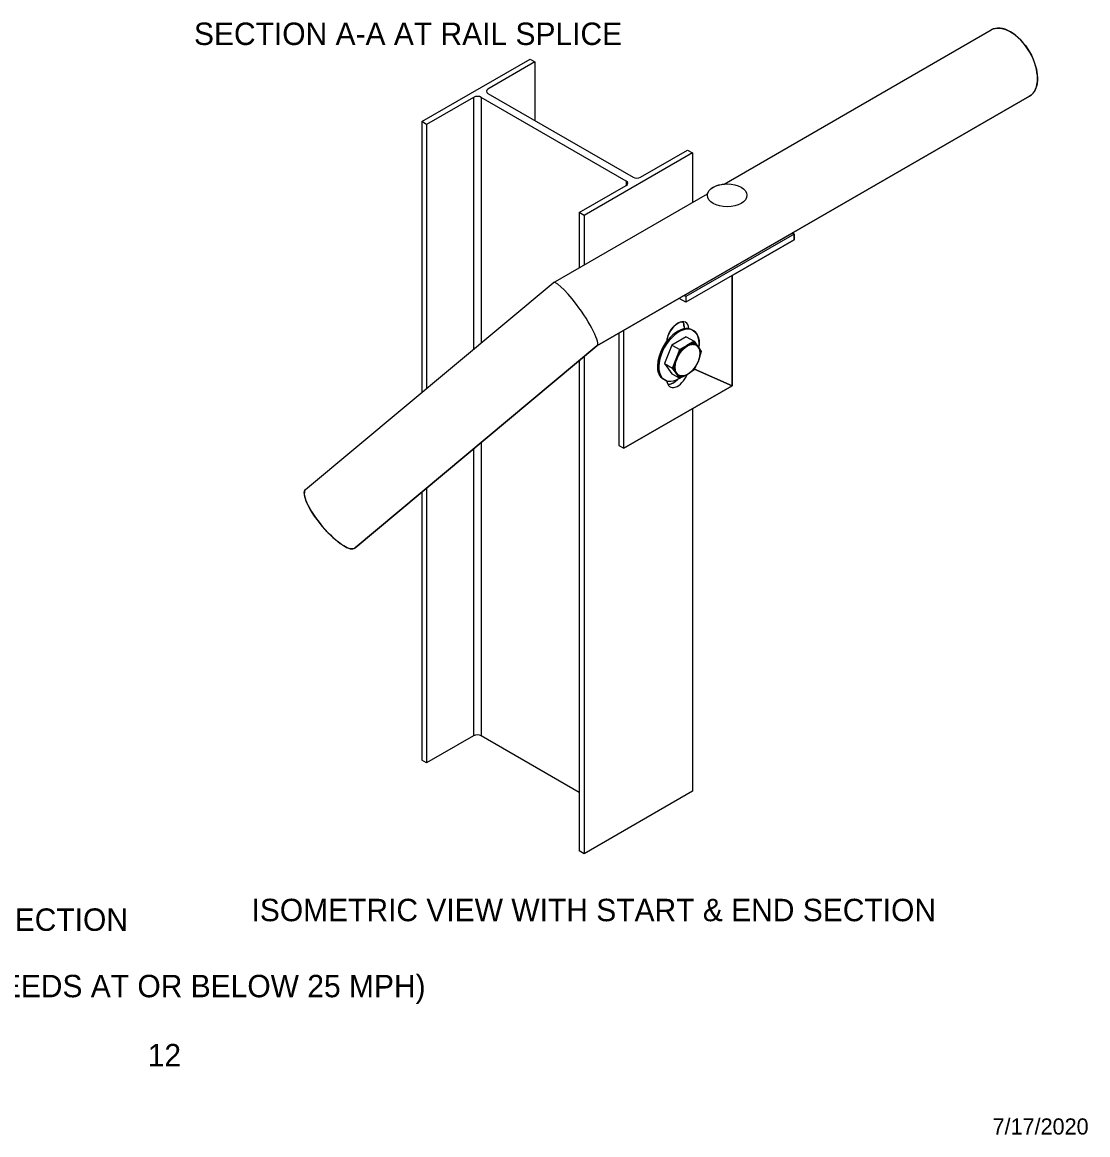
# Model space of a CAD drawing. Extents: x 1 to 16.7, y 0.2 to 9.9.
# Drawn here: x 10.51 to 16.45, y 0.23 to 6.43 of the extents above; entities that cross this region are included whole.
import ezdxf

# ---------------------------------------------------------------- set-up
doc = ezdxf.new("R2010")
doc.units = 0
for name, color, linetype in [('Date', 7, 'Continuous'), ('SD_P_Frame', 7, 'Continuous'), ('SD_P_Prop Object Lines', 7, 'Continuous'), ('SD_P_Shading', 7, 'Continuous'), ('SD_P_Subtitles', 7, 'Continuous')]:
    doc.layers.add(name, color=color, linetype=linetype)

msp = doc.modelspace()

# ---------------------------------------------------------------- linework, layer by layer
at = {"layer": 'SD_P_Prop Object Lines'}
for p, q in [((14.4209, 5.5313), (15.9095, 6.3907)), ((12.7339, 5.879), (13.338, 6.2278)), ((13.3652, 6.2121), (13.1033, 6.0609)), ((13.338, 6.2278), (13.3652, 6.2121)), ((13.3652, 6.2121), (13.3652, 5.8854)), ((13.1033, 6.0367), (13.9123, 5.5696)), ((13.711, 4.6284), (16.123, 6.0209)), ((13.0231, 6.0146), (12.7611, 5.8633)), ((13.0231, 6.0146), (13.0231, 4.6102)), ((13.874, 5.5475), (13.065, 6.0146)), ((13.065, 6.0146), (13.065, 4.6452)), ((12.7611, 5.8633), (12.7339, 5.879)), ((12.7339, 5.879), (12.7339, 4.3688)), ((12.7611, 5.8633), (12.7611, 4.3916)), ((13.9542, 5.5696), (14.2162, 5.7208)), ((14.2162, 5.7208), (14.2434, 5.7051)), ((14.2434, 5.7051), (13.6393, 5.3563)), ((14.2434, 5.7051), (14.2434, 5.4288)), ((13.612, 5.372), (13.874, 5.5233)), ((13.874, 5.5475), (13.874, 5.5233)), ((13.4667, 4.9804), (14.3277, 5.4775)), ((13.6393, 5.3563), (13.612, 5.372)), ((13.612, 5.372), (13.612, 5.0643)), ((13.6393, 5.3563), (13.6393, 5.08)), ((14.8103, 5.2524), (14.2067, 4.9039)), ((14.8103, 5.221), (14.2067, 4.8725)), ((14.8011, 5.2577), (14.8103, 5.2524)), ((14.8103, 5.2524), (14.8103, 5.221)), ((12.0854, 3.8275), (13.4667, 4.9805)), ((14.464, 5.021), (14.464, 4.4068)), ((14.2067, 4.9039), (14.1975, 4.9092)), ((14.2067, 4.9039), (14.2067, 4.8725)), ((14.2067, 4.8725), (14.1702, 4.8935)), ((13.8603, 4.0583), (13.8603, 4.7146)), ((14.1964, 4.7353), (14.1964, 4.7241)), ((13.8331, 4.6989), (13.8331, 4.074)), ((14.2085, 4.6801), (14.1283, 4.6338)), ((14.2085, 4.6801), (14.2523, 4.6548)), ((14.2523, 4.6548), (14.2122, 4.6317)), ((14.2924, 4.5978), (14.2523, 4.6548)), ((12.3618, 3.5023), (13.711, 4.6285)), ((14.1283, 4.6338), (14.0882, 4.5305)), ((14.1283, 4.6338), (14.1721, 4.6085)), ((14.1721, 4.6085), (14.132, 4.5052)), ((14.2122, 4.6317), (14.1721, 4.6085)), ((13.612, 4.5459), (13.612, 1.8129)), ((13.6393, 4.5686), (13.6393, 1.7972)), ((14.0882, 4.5305), (14.132, 4.5052)), ((14.0882, 4.5305), (14.1283, 4.4734)), ((14.1283, 4.4734), (14.1721, 4.4482)), ((14.132, 4.5052), (14.1721, 4.4482)), ((14.1428, 4.5115), (14.1463, 4.5094)), ((14.464, 4.4068), (13.8603, 4.0583)), ((14.2434, 4.2794), (14.2434, 2.146)), ((13.0231, 4.0543), (13.0231, 2.4554)), ((13.065, 4.0893), (13.065, 2.4554)), ((13.8331, 4.074), (13.8603, 4.0583)), ((12.7339, 3.813), (12.7339, 2.3199)), ((12.7611, 3.8357), (12.7611, 2.3042)), ((13.0231, 2.4554), (12.7611, 2.3042)), ((13.612, 2.1396), (13.065, 2.4554)), ((12.7611, 2.3042), (12.7339, 2.3199)), ((14.2434, 2.146), (13.6393, 1.7972)), ((13.6393, 1.7972), (13.612, 1.8129))]:
    msp.add_line(p, q, dxfattribs=at)
for points in [[(14.2523, 4.6548), (14.2157, 4.6297), (14.1721, 4.6086)], [(14.2923, 4.5978), (14.2759, 4.6243), (14.2523, 4.6549)], [(14.1721, 4.6085), (14.1556, 4.5548), (14.132, 4.5052)], [(14.132, 4.5053), (14.1556, 4.4747), (14.1721, 4.4482)]]:
    msp.add_lwpolyline(points, close=True, dxfattribs=at)
for centre, major_axis, ratio, start_param, end_param in [((16.0162, 6.2058), (-0.1067, 0.1849), 0.57735, 4.712389, 6.283202), ((16.0162, 6.2058), (-0.1067, 0.1849), 0.57735, 3.141593, 4.712389), ((13.044, 6.0025), (0.0296, 0), 0.57735, 0.785398, 2.356194), ((13.1242, 6.0488), (-0.0296, 0), 0.57735, 5.497787, 7.068583), ((13.8531, 5.5354), (0.0296, 0), 0.57735, 5.497787, 7.068583), ((13.9333, 5.5817), (0.0296, 0), 0.57735, 3.926991, 5.497787), ((13.5889, 4.8045), (-0.1227, 0.1757), 0.181093, 4.904734, 6.387698), ((13.5889, 4.8045), (-0.1227, 0.1757), 0.181093, 3.141452, 4.904734), ((14.1621, 4.5804), (0.0796, 0.138), 0.57735, 6.254294, 9.460117), ((14.1684, 4.5768), (0.0796, 0.138), 0.57735, 5.497787, 10.237003), ((14.1621, 4.6841), (0.0435, 0.0753), 0.57735, 5.575683, 8.558834), ((14.1349, 4.6998), (0.0435, 0.0753), 0.57735, 5.497787, 5.964734), ((14.1684, 4.5768), (0.0796, 0.138), 0.57735, 5.326549, 5.497787), ((14.1621, 4.4768), (0.0435, 0.0753), 0.57735, 2.463229, 4.924772), ((14.1349, 4.4925), (0.0435, 0.0753), 0.57735, 3.459344, 4.346294), ((12.2236, 3.6649), (0.1368, -0.1639), 0.284207, 3.110381, 4.743601), ((12.2236, 3.6649), (0.1368, -0.1639), 0.284207, 4.743601, 6.314397), ((13.044, 2.4433), (0.0296, 0), 0.57735, 0.785398, 2.356194)]:
    msp.add_ellipse(centre, major_axis=major_axis, ratio=ratio, start_param=start_param, end_param=end_param, dxfattribs=at)
for centre, major_axis in [((14.4368, 5.4683), (0.1102, 0)), ((14.2157, 4.5495), (0.0491, 0.085))]:
    msp.add_ellipse(centre, major_axis=major_axis, ratio=0.57735, dxfattribs=at)
for points, degree in [([(14.2482, 4.652), (14.2468, 4.6391)], 1), ([(14.1556, 4.5548), (14.1638, 4.5817), (14.1721, 4.6085), (14.1939, 4.6191), (14.2157, 4.6296)], 4), ([(14.1556, 4.5548), (14.164, 4.5814), (14.173, 4.6075), (14.1943, 4.6191), (14.2157, 4.6296)], 4), ([(14.1556, 4.5548), (14.1641, 4.5811), (14.174, 4.6065), (14.1946, 4.619), (14.2157, 4.6296)], 4), ([(14.1556, 4.5548), (14.1642, 4.5808), (14.1749, 4.6055), (14.1949, 4.619), (14.2157, 4.6296)], 4), ([(14.1556, 4.5548), (14.1643, 4.5804), (14.1759, 4.6044), (14.1953, 4.619), (14.2157, 4.6296)], 4), ([(14.1556, 4.5548), (14.1644, 4.5801), (14.1769, 4.6033), (14.1957, 4.619), (14.2157, 4.6296)], 4), ([(14.1556, 4.5548), (14.1645, 4.5798), (14.1779, 4.6022), (14.196, 4.619), (14.2157, 4.6296)], 4), ([(14.1556, 4.5548), (14.1647, 4.5795), (14.1789, 4.6011), (14.1964, 4.6189), (14.2157, 4.6296)], 4), ([(14.1556, 4.5548), (14.1648, 4.5791), (14.18, 4.6), (14.1968, 4.6189), (14.2157, 4.6296)], 4), ([(14.1556, 4.5548), (14.1649, 4.5788), (14.181, 4.5988), (14.1971, 4.6189), (14.2157, 4.6296)], 4), ([(14.1666, 4.5906), (14.1709, 4.5848)], 1), ([(14.1703, 4.6026), (14.1775, 4.5943)], 1), ([(14.1769, 4.6109), (14.1847, 4.6032)], 1), ([(14.1866, 4.6156), (14.1922, 4.6113)], 1), ([(14.1963, 4.6203), (14.2, 4.6185)], 1), ([(14.206, 4.625), (14.2079, 4.6246)], 1), ([(14.2157, 4.6296), (14.234, 4.6422), (14.2523, 4.6548), (14.2641, 4.6396), (14.2759, 4.6243)], 4), ([(14.2157, 4.6296), (14.234, 4.642), (14.2521, 4.6532), (14.2643, 4.6393), (14.2759, 4.6243)], 4), ([(14.2157, 4.6296), (14.2341, 4.6418), (14.2519, 4.6515), (14.2646, 4.6391), (14.2759, 4.6243)], 4), ([(14.2157, 4.6296), (14.2341, 4.6416), (14.2517, 4.6498), (14.2649, 4.6389), (14.2759, 4.6243)], 4), ([(14.2157, 4.6296), (14.2342, 4.6414), (14.2515, 4.648), (14.2651, 4.6387), (14.2759, 4.6243)], 4), ([(14.2157, 4.6296), (14.2342, 4.6412), (14.2513, 4.6463), (14.2654, 4.6384), (14.2759, 4.6243)], 4), ([(14.2157, 4.6296), (14.2342, 4.641), (14.2511, 4.6445), (14.2657, 4.6382), (14.2759, 4.6243)], 4), ([(14.2157, 4.6296), (14.2343, 4.6408), (14.2509, 4.6427), (14.266, 4.638), (14.2759, 4.6243)], 4), ([(14.2157, 4.6296), (14.2343, 4.6406), (14.2507, 4.6408), (14.2663, 4.6377), (14.2759, 4.6243)], 4), ([(14.2157, 4.6296), (14.2344, 4.6404), (14.2505, 4.6389), (14.2666, 4.6375), (14.2759, 4.6243)], 4), ([(14.2157, 4.6296), (14.2157, 4.6296)], 1), ([(14.2157, 4.6296), (14.2157, 4.6296)], 1), ([(14.2239, 4.6352), (14.2236, 4.6336)], 1), ([(14.232, 4.6408), (14.2314, 4.6366)], 1), ([(14.2401, 4.6464), (14.2393, 4.6385)], 1), ([(14.2549, 4.6514), (14.254, 4.6384)], 1), ([(14.2602, 4.6447), (14.2606, 4.6366)], 1), ([(14.2654, 4.6379), (14.2665, 4.6335)], 1), ([(14.2706, 4.6311), (14.2716, 4.6293)], 1), ([(14.2759, 4.6243), (14.2759, 4.6243)], 1), ([(14.2759, 4.6243), (14.2759, 4.6243)], 1), ([(14.2759, 4.6243), (14.2841, 4.611), (14.2924, 4.5978), (14.2841, 4.5709), (14.2759, 4.5441)], 4), ([(14.2759, 4.6243), (14.2842, 4.611), (14.2916, 4.5969), (14.2842, 4.5706), (14.2759, 4.5441)], 4), ([(14.2759, 4.6243), (14.2844, 4.611), (14.2909, 4.5961), (14.2844, 4.5703), (14.2759, 4.5441)], 4), ([(14.2759, 4.6243), (14.2845, 4.611), (14.2901, 4.5952), (14.2845, 4.57), (14.2759, 4.5441)], 4), ([(14.2759, 4.6243), (14.2846, 4.611), (14.2893, 4.5943), (14.2846, 4.5697), (14.2759, 4.5441)], 4), ([(14.2759, 4.6243), (14.2847, 4.611), (14.2885, 4.5934), (14.2847, 4.5694), (14.2759, 4.5441)], 4), ([(14.2759, 4.6243), (14.2848, 4.611), (14.2877, 4.5924), (14.2848, 4.5691), (14.2759, 4.5441)], 4), ([(14.2759, 4.6243), (14.2849, 4.611), (14.2869, 4.5915), (14.2849, 4.5687), (14.2759, 4.5441)], 4), ([(14.2759, 4.6243), (14.2851, 4.611), (14.286, 4.5905), (14.2851, 4.5684), (14.2759, 4.5441)], 4), ([(14.2759, 4.6243), (14.2852, 4.611), (14.2852, 4.5895), (14.2852, 4.5681), (14.2759, 4.5441)], 4), ([(14.2796, 4.6184), (14.2794, 4.6182)], 1), ([(14.2832, 4.6125), (14.2822, 4.6112)], 1), ([(14.2869, 4.6066), (14.2841, 4.6031)], 1), ([(14.2905, 4.6007), (14.2851, 4.5942)], 1), ([(14.2905, 4.5918), (14.2851, 4.5847)], 1), ([(14.1556, 4.4746), (14.1438, 4.4899), (14.132, 4.5052), (14.1438, 4.53), (14.1556, 4.5548)], 4), ([(14.1556, 4.4746), (14.1441, 4.4897), (14.1335, 4.5056), (14.1441, 4.5301), (14.1556, 4.5548)], 4), ([(14.1556, 4.4746), (14.1443, 4.4895), (14.135, 4.5061), (14.1443, 4.5302), (14.1556, 4.5548)], 4), ([(14.1556, 4.4746), (14.1446, 4.4893), (14.1366, 4.5065), (14.1446, 4.5303), (14.1556, 4.5548)], 4), ([(14.1556, 4.4746), (14.1449, 4.489), (14.1381, 4.507), (14.1449, 4.5304), (14.1556, 4.5548)], 4), ([(14.1556, 4.4746), (14.1452, 4.4888), (14.1397, 4.5074), (14.1452, 4.5305), (14.1556, 4.5548)], 4), ([(14.1451, 4.5328), (14.1493, 4.5345)], 1), ([(14.1556, 4.4746), (14.1454, 4.4886), (14.1413, 4.5079), (14.1454, 4.5306), (14.1556, 4.5548)], 4), ([(14.1556, 4.4746), (14.1457, 4.4884), (14.143, 4.5084), (14.1457, 4.5307), (14.1556, 4.5548)], 4), ([(14.1556, 4.4746), (14.146, 4.4881), (14.1446, 4.5089), (14.146, 4.5307), (14.1556, 4.5548)], 4), ([(14.1556, 4.4746), (14.1463, 4.4879), (14.1463, 4.5094), (14.1463, 4.5308), (14.1556, 4.5548)], 4), ([(14.1504, 4.5438), (14.1521, 4.5447)], 1), ([(14.1556, 4.5548), (14.1556, 4.5548)], 1), ([(14.1556, 4.5548), (14.1556, 4.5548)], 1), ([(14.1593, 4.5668), (14.1599, 4.5648)], 1), ([(14.1629, 4.5787), (14.165, 4.5749)], 1), ([(14.2759, 4.5441), (14.2641, 4.5193), (14.2523, 4.4945), (14.234, 4.4819), (14.2157, 4.4693)], 4), ([(14.2759, 4.5441), (14.2643, 4.5194), (14.2521, 4.495), (14.234, 4.4817), (14.2157, 4.4693)], 4), ([(14.2759, 4.5441), (14.2646, 4.5194), (14.2519, 4.4956), (14.2341, 4.4815), (14.2157, 4.4693)], 4), ([(14.2759, 4.5441), (14.2649, 4.5195), (14.2517, 4.4962), (14.2341, 4.4813), (14.2157, 4.4693)], 4), ([(14.2759, 4.5441), (14.2651, 4.5196), (14.2515, 4.4969), (14.2342, 4.4811), (14.2157, 4.4693)], 4), ([(14.2759, 4.5441), (14.2654, 4.5197), (14.2513, 4.4975), (14.2342, 4.4809), (14.2157, 4.4693)], 4), ([(14.2759, 4.5441), (14.2657, 4.5198), (14.2511, 4.4981), (14.2342, 4.4807), (14.2157, 4.4693)], 4), ([(14.2759, 4.5441), (14.266, 4.5199), (14.2509, 4.4988), (14.2343, 4.4805), (14.2157, 4.4693)], 4), ([(14.2759, 4.5441), (14.2663, 4.52), (14.2507, 4.4994), (14.2343, 4.4802), (14.2157, 4.4693)], 4), ([(14.2759, 4.5441), (14.2666, 4.5201), (14.2505, 4.5001), (14.2344, 4.48), (14.2157, 4.4693)], 4), ([(14.2706, 4.5331), (14.2716, 4.5341)], 1), ([(14.2759, 4.5441), (14.2759, 4.5441)], 1), ([(14.2759, 4.5441), (14.2759, 4.5441)], 1), ([(14.2796, 4.556), (14.2794, 4.5542)], 1), ([(14.2832, 4.568), (14.2822, 4.5644)], 1), ([(14.2869, 4.5799), (14.2841, 4.5747)], 1), ([(14.1346, 4.5107), (14.1464, 4.5142)], 1), ([(14.1346, 4.5018), (14.1464, 4.5047)], 1), ([(14.1399, 4.5217), (14.1474, 4.5242)], 1), ([(14.1399, 4.495), (14.1474, 4.4958)], 1), ([(14.1451, 4.4882), (14.1493, 4.4877)], 1), ([(14.1504, 4.4814), (14.1521, 4.4807)], 1), ([(14.1556, 4.4746), (14.1556, 4.4746)], 1), ([(14.1556, 4.4746), (14.1556, 4.4746)], 1), ([(14.2157, 4.4693), (14.1939, 4.4587), (14.1721, 4.4482), (14.1638, 4.4614), (14.1556, 4.4746)], 4), ([(14.2157, 4.4693), (14.1943, 4.4587), (14.173, 4.4494), (14.164, 4.4614), (14.1556, 4.4746)], 4), ([(14.2157, 4.4693), (14.1946, 4.4587), (14.174, 4.4507), (14.1641, 4.4614), (14.1556, 4.4746)], 4), ([(14.2157, 4.4693), (14.1949, 4.4587), (14.1749, 4.4519), (14.1642, 4.4614), (14.1556, 4.4746)], 4), ([(14.2157, 4.4693), (14.1953, 4.4586), (14.1759, 4.4532), (14.1643, 4.4614), (14.1556, 4.4746)], 4), ([(14.2157, 4.4693), (14.1957, 4.4586), (14.1769, 4.4545), (14.1644, 4.4614), (14.1556, 4.4746)], 4), ([(14.2157, 4.4693), (14.196, 4.4586), (14.1779, 4.4559), (14.1645, 4.4614), (14.1556, 4.4746)], 4), ([(14.2157, 4.4693), (14.1964, 4.4586), (14.1789, 4.4572), (14.1647, 4.4614), (14.1556, 4.4746)], 4), ([(14.2157, 4.4693), (14.1968, 4.4586), (14.18, 4.4586), (14.1648, 4.4614), (14.1556, 4.4746)], 4), ([(14.2157, 4.4693), (14.1971, 4.4585), (14.181, 4.46), (14.1649, 4.4614), (14.1556, 4.4746)], 4), ([(14.1593, 4.4688), (14.1599, 4.4696)], 1), ([(14.2157, 4.4693), (14.2157, 4.4693)], 1), ([(14.2157, 4.4693), (14.2157, 4.4693)], 1), ([(14.2239, 4.4749), (14.2236, 4.4743)], 1), ([(14.232, 4.4805), (14.2314, 4.4804)], 1), ([(14.2401, 4.4861), (14.2393, 4.4876)], 1), ([(14.2482, 4.4917), (14.2468, 4.4957)], 1), ([(14.2549, 4.5), (14.254, 4.5046)], 1), ([(14.2602, 4.511), (14.2606, 4.5141)], 1), ([(14.2654, 4.522), (14.2665, 4.524)], 1), ([(14.1629, 4.4629), (14.165, 4.4654)], 1), ([(14.1666, 4.457), (14.1709, 4.4623)], 1), ([(14.1703, 4.4511), (14.1775, 4.4605)], 1), ([(14.1769, 4.4505), (14.1847, 4.4598)], 1), ([(14.1866, 4.4552), (14.1922, 4.4604)], 1), ([(14.1963, 4.4599), (14.2, 4.4623)], 1), ([(14.206, 4.4646), (14.2079, 4.4653)], 1)]:
    msp.add_open_spline(points, degree=degree, dxfattribs=at)
at = {"layer": 'SD_P_Shading'}
for points in [[(12.0854, 3.8275), (13.4667, 4.9805), (14.3277, 5.4775), (14.329, 5.4816), (14.3308, 5.4859), (14.333, 5.4897), (14.3356, 5.4935), (14.3388, 5.4974), (14.3422, 5.501), (14.3461, 5.5045), (14.3501, 5.5076), (14.3588, 5.5133), (14.3644, 5.5163), (14.3726, 5.52), (14.38, 5.5228), (14.3847, 5.5244), (14.39, 5.5259), (14.3965, 5.5275), (14.4045, 5.5291), (14.4116, 5.5303), (14.4209, 5.5313), (15.9095, 6.3907), (15.9198, 6.3956), (15.9305, 6.3988), (15.9413, 6.4004), (15.9551, 6.4005), (15.9681, 6.3988), (15.9841, 6.3947), (16.0022, 6.3875), (16.0164, 6.38), (16.0349, 6.368), (16.0443, 6.3609), (16.0569, 6.3502), (16.0713, 6.3363), (16.084, 6.3224), (16.0997, 6.3029), (16.123, 6.2674), (16.133, 6.2488), (16.1431, 6.227), (16.1532, 6.1998), (16.1608, 6.1723), (16.166, 6.1409), (16.1671, 6.1249), (16.1669, 6.1089), (16.1656, 6.0945), (16.1632, 6.0813), (16.1586, 6.0658), (16.1545, 6.0561), (16.1495, 6.0471), (16.1444, 6.0397), (16.1374, 6.0319), (16.1322, 6.0273), (16.123, 6.0209), (13.711, 4.6284), (12.3618, 3.5023), (12.3582, 3.4995), (12.3535, 3.4975), (12.3486, 3.4966), (12.343, 3.4966), (12.3364, 3.4976), (12.3292, 3.4995), (12.3185, 3.5037), (12.3087, 3.5085), (12.2986, 3.5143), (12.2874, 3.5215), (12.2764, 3.5294), (12.2673, 3.5364), (12.2618, 3.5407), (12.2292, 3.5698), (12.2074, 3.5919), (12.1813, 3.621), (12.15, 3.6604), (12.1368, 3.6789), (12.123, 3.6999), (12.1115, 3.719), (12.0974, 3.7457), (12.0899, 3.7627), (12.0853, 3.7753), (12.0819, 3.7871), (12.0794, 3.8007), (12.0792, 3.811), (12.0808, 3.8196)], [(13.8331, 4.6989), (13.8331, 4.074), (13.8603, 4.0583), (14.464, 4.4068), (14.2545, 4.4992), (14.2523, 4.4945), (14.2285, 4.4781), (14.222, 4.4731), (14.2157, 4.4692), (14.2138, 4.4682), (14.1721, 4.4482), (14.1715, 4.4485), (14.1673, 4.4461), (14.16, 4.4422), (14.1512, 4.4335), (14.1465, 4.4295), (14.1407, 4.4252), (14.1348, 4.4215), (14.1292, 4.4185), (14.1217, 4.4156), (14.1138, 4.4137), (14.1073, 4.4131), (14.1038, 4.4209), (14.1021, 4.4272), (14.101, 4.434), (14.0941, 4.4362), (14.0854, 4.4409), (14.0691, 4.4534), (14.0574, 4.4711), (14.0531, 4.4849), (14.0508, 4.4964), (14.0495, 4.5179), (14.0518, 4.543), (14.0573, 4.5675), (14.0644, 4.5886), (14.0733, 4.6091), (14.0823, 4.6262), (14.1009, 4.6544), (14.1018, 4.6627), (14.103, 4.6692), (14.1053, 4.6781), (14.1083, 4.6871), (14.1119, 4.6959), (14.1162, 4.7047), (14.1205, 4.7122), (14.1269, 4.7219), (14.1362, 4.7334), (14.1387, 4.7361), (14.1414, 4.7388), (14.1476, 4.7446), (14.1516, 4.7479), (14.1546, 4.7502), (14.1596, 4.7535), (14.1637, 4.7559), (14.1681, 4.7582), (14.1714, 4.7596), (14.1752, 4.761), (14.1794, 4.7621), (14.1846, 4.7631), (14.1898, 4.7634), (14.1901, 4.763), (14.1918, 4.7595), (14.1936, 4.7549), (14.195, 4.7501), (14.1958, 4.7449), (14.1964, 4.7371), (14.1964, 4.7242), (14.2026, 4.7252), (14.2108, 4.7258), (14.2166, 4.7257), (14.2234, 4.725), (14.2298, 4.7235), (14.2349, 4.7218), (14.242, 4.7183), (14.2501, 4.7135), (14.2651, 4.6993), (14.2722, 4.6874), (14.2771, 4.6737), (14.28, 4.6589), (14.2811, 4.6418), (14.2794, 4.6187), (14.2923, 4.5978), (14.2825, 4.5655), (14.2796, 4.555), (14.2791, 4.5531), (14.2762, 4.545), (14.2739, 4.5391), (14.2659, 4.5229), (14.2607, 4.512), (14.2545, 4.4992), (14.464, 4.4068), (14.464, 5.021), (14.8103, 5.221), (14.8103, 5.2524), (14.8011, 5.2577)]]:
    msp.add_lwpolyline(points, close=True, dxfattribs=at)

# ---------------------------------------------------------------- texts
at = {"layer": 'Date'}
msp.add_text('7/17/2020', height=0.09, dxfattribs=at).set_placement((15.9168, 0.232))
at = {"layer": 'SD_P_Frame'}
for s, p in [('GUARDRAIL MOUNTED RAIL (ONLY FOR POSTED SPEEDS AT OR BELOW 25 MPH)', (6.1424, 0.9973)), ('12', (11.206, 0.6119))]:
    msp.add_text(s, height=0.125, dxfattribs=at).set_placement(p)
at = {"layer": 'SD_P_Subtitles'}
for s, p in [('SECTION A-A AT RAIL SPLICE', (11.464, 6.3064)), ('SIDE VIEW WITH START & END SECTION', (7.8176, 1.3676)), ('ISOMETRIC VIEW WITH START & END SECTION', (11.7847, 1.4212))]:
    msp.add_text(s, height=0.125, dxfattribs=at).set_placement(p)

doc.saveas('drawing.dxf')
